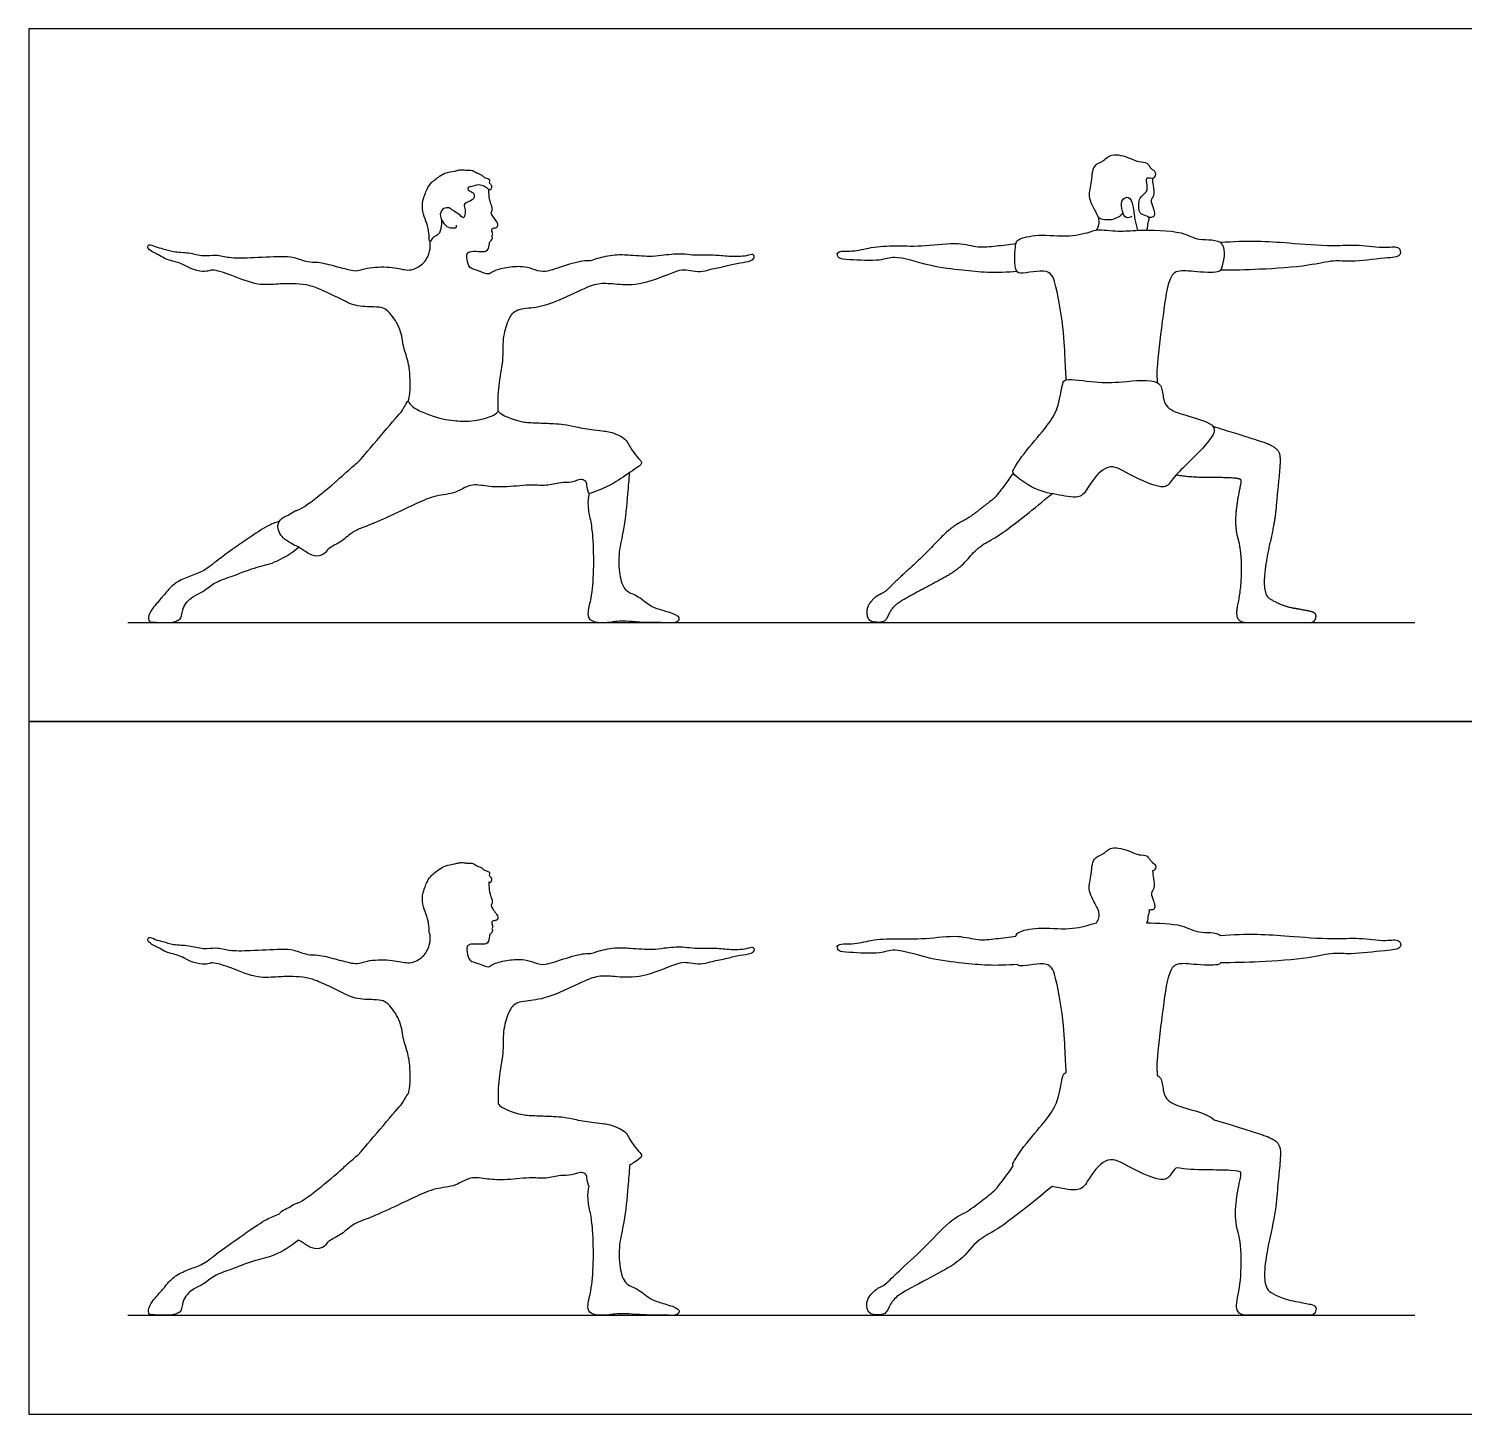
# Model space of a CAD drawing. Header units: millimetres. Extents: x 0.3 to 34.9, y 0.2 to 32.
# Drawn here: x 11.34 to 15.76, y 6.242 to 10.509 of the extents above; entities that cross this region are included whole.
import ezdxf

# ---------------------------------------------------------------- set-up
doc = ezdxf.new("R2010")
doc.units = ezdxf.units.MM
for name, color, linetype, true_color in [('AG-DIAGRAM', 7, 'Continuous', 0xfecc66), ('AG-OUTLINE', 7, 'Continuous', 0x8000ff), ('AG-PEOPLE', 7, 'Continuous', 0x66ccff), ('X-VPRT', 6, 'Continuous', 0xff00ff)]:
    doc.layers.add(name, color=color, linetype=linetype, true_color=true_color)

msp = doc.modelspace()

# ---------------------------------------------------------------- linework, layer by layer
at = {"layer": 'AG-DIAGRAM'}
for points in [[(11.645, 8.6805), (15.6074, 8.6805)], [(11.645, 6.5469), (15.6074, 6.5469)]]:
    msp.add_lwpolyline(points, dxfattribs=at)
at = {"layer": 'AG-OUTLINE'}
for points, knots in [([(15.0096, 7.6326), (15.0497, 7.6326), (15.1272, 7.6348), (15.2769, 7.6439), (15.3565, 7.6651), (15.4119, 7.657), (15.5096, 7.6708), (15.5689, 7.673), (15.5613, 7.7078), (15.5134, 7.6972), (15.4336, 7.7114), (15.3544, 7.704), (15.2181, 7.7152), (15.1244, 7.7221), (15.0469, 7.7198), (15.0092, 7.7169), (14.9943, 7.7284), (14.9357, 7.7209), (14.8968, 7.7522), (14.8169, 7.7555), (14.7816, 7.7553), (14.7835, 7.7587), (14.7865, 7.7665), (14.7842, 7.7747), (14.791, 7.7881), (14.7901, 7.7929), (14.7883, 7.7946), (14.7894, 7.7947), (14.7913, 7.7954), (14.8056, 7.7948), (14.8079, 7.8086), (14.8036, 7.8233), (14.7925, 7.8477), (14.808, 7.8614), (14.8018, 7.8934), (14.8011, 7.9079), (14.8, 7.9155), (14.8009, 7.9156), (14.8079, 7.9172), (14.8143, 7.9352), (14.7942, 7.9425), (14.786, 7.9652), (14.7565, 7.9631), (14.7321, 7.9774), (14.6724, 7.9945), (14.6492, 7.9646), (14.6135, 7.9573), (14.6124, 7.8965), (14.5979, 7.8537), (14.6272, 7.8105), (14.6309, 7.7978), (14.6337, 7.7951), (14.6357, 7.7875), (14.6361, 7.771), (14.631, 7.7604), (14.628, 7.7556), (14.6215, 7.755), (14.6099, 7.75), (14.5396, 7.7315), (14.4535, 7.7452), (14.3874, 7.7297), (14.3808, 7.72), (14.3795, 7.7142), (14.3592, 7.711), (14.3185, 7.7073), (14.2619, 7.6998), (14.2009, 7.7206), (14.0995, 7.704), (14.0125, 7.7082), (13.9336, 7.7043), (13.8804, 7.6876), (13.8251, 7.6935), (13.8323, 7.6653), (13.8702, 7.665), (13.9623, 7.6577), (14.0059, 7.6802), (14.1153, 7.6423), (14.2137, 7.6317), (14.2917, 7.6232), (14.353, 7.625), (14.3831, 7.6277), (14.3856, 7.6249), (14.4012, 7.6181), (14.4845, 7.6439), (14.5064, 7.576), (14.5285, 7.4412), (14.5312, 7.3418), (14.5335, 7.3094), (14.5343, 7.2943), (14.5276, 7.2927), (14.5216, 7.2817), (14.5125, 7.2116), (14.482, 7.1571), (14.4214, 7.0918), (14.371, 7.0213), (14.3692, 7.0106), (14.3711, 7.0073), (14.3384, 6.9594), (14.3155, 6.9307), (14.2895, 6.9118), (14.2754, 6.901), (14.2451, 6.8765), (14.2276, 6.8653), (14.1877, 6.8448), (14.1639, 6.8251), (14.1088, 6.7665), (14.0818, 6.7399), (14.029, 6.6921), (14.0092, 6.6734), (13.9826, 6.6464), (13.9715, 6.6379), (13.9537, 6.631), (13.9442, 6.6236), (13.924, 6.6011), (13.9195, 6.5881), (13.9218, 6.559), (13.9288, 6.5509), (13.9542, 6.5477), (13.964, 6.548), (13.9777, 6.5526), (13.9837, 6.56), (13.9941, 6.5851), (14.0023, 6.5957), (14.0244, 6.6131), (14.0468, 6.6263), (14.1141, 6.6617), (14.144, 6.6781), (14.1966, 6.7079), (14.2186, 6.7263), (14.2539, 6.7699), (14.2765, 6.7878), (14.3316, 6.8162), (14.3938, 6.8633), (14.4907, 6.9434), (14.4979, 6.942), (14.5276, 6.9368), (14.583, 6.9251), (14.6047, 6.9738), (14.6625, 7.0427), (14.7256, 7.0033), (14.8404, 6.949), (14.8539, 6.9795), (14.8695, 6.9977), (14.8731, 7.0016), (14.9025, 6.9969), (14.9329, 6.9946), (14.9956, 6.9946), (15.0209, 6.9941), (15.0596, 6.9921), (15.07, 6.9899), (15.0729, 6.983), (15.0714, 6.9717), (15.0626, 6.9333), (15.0591, 6.9098), (15.0541, 6.8541), (15.0563, 6.8279), (15.0702, 6.779), (15.0735, 6.7474), (15.0727, 6.6699), (15.0696, 6.6374), (15.0578, 6.5852), (15.0574, 6.5679), (15.0674, 6.5511), (15.077, 6.5469), (15.1053, 6.5469), (15.1205, 6.5469), (15.1531, 6.5469), (15.1794, 6.5469), (15.2519, 6.5469), (15.2744, 6.5469), (15.2921, 6.5469), (15.2979, 6.5498), (15.3033, 6.5614), (15.304, 6.5666), (15.3015, 6.5754), (15.2961, 6.5787), (15.2771, 6.5829), (15.2617, 6.5859), (15.2193, 6.5934), (15.2021, 6.5985), (15.1759, 6.6112), (15.1664, 6.6163), (15.1544, 6.624), (15.15, 6.6326), (15.1442, 6.6594), (15.1443, 6.6792), (15.1502, 6.7316), (15.1561, 6.7641), (15.1736, 6.8414), (15.1792, 6.8748), (15.1841, 6.9313), (15.1864, 6.9558), (15.1908, 6.9974), (15.1925, 7.018), (15.195, 7.0585), (15.1914, 7.0725), (15.1742, 7.0881), (15.161, 7.095), (15.1254, 7.1072), (15.0733, 7.1235), (14.9871, 7.1502), (14.9833, 7.1555), (14.9604, 7.1692), (14.8929, 7.1865), (14.8363, 7.2082), (14.8314, 7.2555), (14.8262, 7.2796), (14.8144, 7.2858), (14.8139, 7.301), (14.8116, 7.3332), (14.8304, 7.4739), (14.8453, 7.5961), (14.8709, 7.6338), (14.9262, 7.627), (14.9975, 7.6233), (15.0075, 7.6291), (15.0096, 7.6326)], [0, 0, 0, 0, 0.589672, 1.248569, 1.727178, 2.124888, 2.671806, 3.048741, 3.278986, 3.62519, 4.109933, 4.599162, 5.221483, 5.753744, 6.326495, 6.326495, 6.326495, 6.732748, 7.148868, 7.642775, 7.642775, 7.642775, 7.826683, 7.983889, 8.187605, 8.317387, 8.317387, 8.317387, 8.413618, 8.599857, 8.778288, 8.996202, 9.259025, 9.482722, 9.778235, 10.036785, 10.036785, 10.036785, 10.068851, 10.293144, 10.520737, 10.767132, 11.034931, 11.331526, 11.734499, 12.046128, 12.340648, 12.734583, 13.101961, 13.51468, 13.667948, 13.667948, 13.667948, 13.930251, 14.152392, 14.152392, 14.152392, 14.367394, 14.812318, 15.338545, 15.762773, 15.950732, 15.950732, 15.950732, 16.373141, 16.772517, 17.197409, 17.738558, 18.249826, 18.720608, 19.137861, 19.494222, 19.699049, 20.017344, 20.531643, 20.90484, 21.466591, 22.012425, 22.486728, 22.99954, 22.99954, 22.99954, 23.132777, 23.612101, 24.013467, 24.656441, 25.194785, 25.557289, 25.557289, 25.557289, 25.773902, 26.213823, 26.644808, 27.168723, 27.662014, 27.820396, 27.820396, 27.820396, 28.041747, 28.041747, 28.263097, 28.263097, 28.484447, 28.484447, 28.705798, 28.705798, 28.927148, 28.927148, 29.148498, 29.148498, 29.369848, 29.369848, 29.591199, 29.591199, 29.812549, 29.812549, 30.033899, 30.033899, 30.25525, 30.25525, 30.4766, 30.4766, 30.69795, 30.69795, 30.919301, 30.919301, 31.140651, 31.140651, 31.362001, 31.362001, 31.583352, 31.583352, 31.804702, 31.804702, 31.804702, 31.944208, 32.375716, 32.746983, 33.216017, 33.662469, 34.235031, 34.567459, 34.654089, 34.654089, 34.654089, 34.834637, 34.834637, 35.015185, 35.015185, 35.195733, 35.195733, 35.376281, 35.376281, 35.556829, 35.556829, 35.737377, 35.737377, 35.917925, 35.917925, 36.098473, 36.098473, 36.279021, 36.279021, 36.459569, 36.459569, 36.640117, 36.640117, 36.820665, 36.820665, 37.001213, 37.001213, 37.181761, 37.181761, 37.362308, 37.362308, 37.542856, 37.542856, 37.723404, 37.723404, 37.903952, 37.903952, 38.0845, 38.0845, 38.265048, 38.265048, 38.445596, 38.445596, 38.626144, 38.626144, 38.806692, 38.806692, 38.98724, 38.98724, 39.167788, 39.167788, 39.348336, 39.348336, 39.528884, 39.528884, 39.709432, 39.709432, 39.709432, 39.916148, 40.395057, 40.799011, 41.14959, 41.464732, 41.464732, 41.464732, 41.82839, 42.473267, 43.078275, 43.397131, 43.793451, 44.252564, 44.406571, 44.406571, 44.406571, 44.406571]), ([(12.786, 7.1977), (12.7851, 7.2238), (12.7851, 7.2763), (12.803, 7.3531), (12.7986, 7.4196), (12.8149, 7.4767), (12.8371, 7.5139), (12.8967, 7.5151), (12.9633, 7.5333), (13.0498, 7.5768), (13.0981, 7.5948), (13.1543, 7.5885), (13.2295, 7.5846), (13.327, 7.6277), (13.3566, 7.6349), (13.3849, 7.6293), (13.416, 7.6267), (13.4439, 7.6367), (13.4671, 7.6402), (13.492, 7.6459), (13.5294, 7.6559), (13.5633, 7.6582), (13.5766, 7.671), (13.57, 7.6839), (13.5486, 7.6734), (13.493, 7.6732), (13.45, 7.6795), (13.3825, 7.6765), (13.3545, 7.6836), (13.2948, 7.6786), (13.261, 7.6726), (13.1914, 7.6775), (13.147, 7.6809), (13.0909, 7.6691), (13.0696, 7.6593), (13.0494, 7.6627), (12.9855, 7.6454), (12.9246, 7.6215), (12.8919, 7.6366), (12.8583, 7.6444), (12.812, 7.6415), (12.7687, 7.6302), (12.7563, 7.6157), (12.7273, 7.6316), (12.695, 7.6357), (12.6905, 7.6647), (12.6866, 7.6839), (12.7034, 7.6917), (12.7319, 7.6891), (12.7557, 7.6894), (12.759, 7.7142), (12.7588, 7.7198), (12.768, 7.7276), (12.7691, 7.7327), (12.765, 7.7369), (12.7687, 7.7415), (12.7689, 7.746), (12.7662, 7.7517), (12.7651, 7.7587), (12.7709, 7.7629), (12.7814, 7.7619), (12.785, 7.7696), (12.7843, 7.778), (12.7736, 7.7912), (12.7647, 7.8041), (12.7637, 7.8119), (12.7688, 7.8168), (12.7659, 7.8294), (12.7597, 7.8442), (12.7568, 7.8672), (12.7563, 7.878), (12.7563, 7.8812), (12.7582, 7.88), (12.7629, 7.878), (12.7663, 7.8895), (12.7634, 7.8953), (12.7563, 7.9024), (12.7615, 7.9118), (12.7454, 7.9164), (12.7384, 7.9213), (12.7313, 7.9282), (12.7186, 7.9304), (12.7085, 7.9409), (12.6922, 7.9387), (12.6771, 7.9415), (12.6636, 7.9408), (12.6518, 7.9366), (12.6225, 7.9326), (12.6051, 7.9218), (12.5754, 7.8994), (12.5647, 7.878), (12.5499, 7.8396), (12.5538, 7.8046), (12.5667, 7.7769), (12.5732, 7.7465), (12.5729, 7.7288), (12.5745, 7.7204), (12.5757, 7.7204), (12.5769, 7.7105), (12.5764, 7.6899), (12.5601, 7.6524), (12.5241, 7.6327), (12.5009, 7.6315), (12.4508, 7.6442), (12.3844, 7.6407), (12.3529, 7.6283), (12.3268, 7.6331), (12.284, 7.6441), (12.2306, 7.6589), (12.1986, 7.6552), (12.1552, 7.6743), (12.1148, 7.6751), (12.0222, 7.6703), (11.959, 7.6687), (11.9173, 7.6815), (11.877, 7.673), (11.8331, 7.6879), (11.7867, 7.6868), (11.7541, 7.6984), (11.7312, 7.703), (11.7106, 7.7145), (11.7036, 7.7016), (11.7195, 7.6875), (11.744, 7.6779), (11.7626, 7.6639), (11.8074, 7.6556), (11.8375, 7.6353), (11.8742, 7.6264), (11.8966, 7.6298), (11.9077, 7.6352), (11.9703, 7.6152), (12.0433, 7.5833), (12.1076, 7.5899), (12.1521, 7.5906), (12.1959, 7.5881), (12.234, 7.5753), (12.2991, 7.5446), (12.3435, 7.52), (12.4018, 7.5192), (12.4325, 7.5173), (12.4543, 7.5005), (12.4887, 7.4499), (12.492, 7.3951), (12.5112, 7.3477), (12.5148, 7.2993), (12.5151, 7.2531), (12.5107, 7.2367), (12.5084, 7.2288), (12.5074, 7.2288), (12.5033, 7.2232), (12.4979, 7.2128), (12.4877, 7.1958), (12.4766, 7.185), (12.3668, 7.0547), (12.3572, 7.0438), (12.3181, 7.0102), (12.3009, 6.9929), (12.1822, 6.8916), (12.1622, 6.8927), (12.1391, 6.8768), (12.1218, 6.8709), (12.114, 6.8623), (12.1119, 6.859), (12.0986, 6.8542), (12.0703, 6.843), (12.0127, 6.8036), (11.9236, 6.7418), (11.8827, 6.7058), (11.8403, 6.6912), (11.7993, 6.6751), (11.7713, 6.6505), (11.7581, 6.6325), (11.733, 6.6044), (11.7072, 6.5731), (11.7096, 6.5477), (11.7242, 6.5484), (11.744, 6.5467), (11.7822, 6.5467), (11.7973, 6.5523), (11.8127, 6.5596), (11.8123, 6.5994), (11.8493, 6.6309), (11.8772, 6.6404), (11.9124, 6.6717), (11.961, 6.6865), (12.0363, 6.7178), (12.0958, 6.7276), (12.1481, 6.7599), (12.1709, 6.7788), (12.1817, 6.7727), (12.1982, 6.7603), (12.2259, 6.7473), (12.2542, 6.7589), (12.2598, 6.7756), (12.3013, 6.7928), (12.3323, 6.8235), (12.366, 6.8393), (12.3936, 6.8478), (12.4692, 6.8823), (12.5341, 6.9134), (12.5912, 6.9394), (12.6546, 6.9427), (12.6991, 6.9763), (12.7545, 6.9649), (12.8121, 6.963), (12.8893, 6.9731), (12.932, 6.966), (12.9777, 6.9798), (13.0108, 6.9761), (13.0384, 6.9903), (13.0527, 6.9838), (13.0575, 6.9782), (13.0595, 6.9696), (13.062, 6.9487), (13.0645, 6.9452), (13.0653, 6.9449), (13.0627, 6.932), (13.0599, 6.9041), (13.0703, 6.8613), (13.0777, 6.8086), (13.08, 6.7091), (13.0736, 6.6252), (13.0604, 6.5825), (13.0628, 6.5505), (13.1126, 6.5443), (13.1584, 6.5553), (13.2416, 6.5461), (13.2961, 6.5485), (13.3363, 6.5447), (13.3465, 6.5615), (13.3292, 6.5729), (13.2866, 6.5859), (13.2523, 6.5956), (13.2137, 6.6321), (13.1741, 6.6407), (13.158, 6.6961), (13.1563, 6.7657), (13.1748, 6.833), (13.1851, 6.9402), (13.1886, 6.987), (13.1898, 7.0083), (13.1951, 7.012), (13.2118, 7.0237), (13.2338, 7.0362), (13.2167, 7.0529), (13.199, 7.0747), (13.1873, 7.0954), (13.1758, 7.1172), (13.1339, 7.1337), (13.1129, 7.1369), (13.0786, 7.1399), (13.0259, 7.1489), (12.9879, 7.158), (12.955, 7.1597), (12.8948, 7.162), (12.8469, 7.1638), (12.7888, 7.1885), (12.7869, 7.1983), (12.786, 7.1977)], [0.008005, 0.008005, 0.008005, 0.008005, 0.490303, 0.977531, 1.426767, 1.846246, 2.185154, 2.586824, 3.055029, 3.594708, 3.985686, 4.383809, 4.870555, 5.431886, 5.730971, 6.016369, 6.323827, 6.620855, 6.88402, 7.160102, 7.506376, 7.828326, 8.03873, 8.202066, 8.44681, 8.853626, 9.234505, 9.673276, 9.980469, 10.391077, 10.727748, 11.175391, 11.558875, 11.967957, 12.225101, 12.45951, 12.906977, 13.352372, 13.66628, 13.983708, 14.364384, 14.727338, 14.941717, 15.241437, 15.544215, 15.82431, 16.053592, 16.263063, 16.563646, 16.813553, 17.063332, 17.196818, 17.379464, 17.497833, 17.616858, 17.739689, 17.853427, 17.992083, 18.131187, 18.266134, 18.43729, 18.581885, 18.735834, 18.963152, 19.183573, 19.325935, 19.459791, 19.64546, 19.87176, 20.156342, 20.281555, 20.281555, 20.281555, 20.391496, 20.562833, 20.706323, 20.869965, 21.018584, 21.222139, 21.389992, 21.557246, 21.750672, 21.952825, 22.168631, 22.386484, 22.582459, 22.778263, 23.070129, 23.327437, 23.653335, 23.926378, 24.273092, 24.596329, 24.901102, 25.205717, 25.446256, 25.585823, 25.585823, 25.585823, 25.886349, 26.232383, 26.572256, 26.830801, 27.223623, 27.676103, 27.98798, 28.258948, 28.628409, 29.036179, 29.347905, 29.710079, 30.06494, 30.593609, 31.037318, 31.389622, 31.733658, 32.105288, 32.480317, 32.799557, 33.07217, 33.317374, 33.477484, 33.714579, 33.998466, 34.263622, 34.627264, 34.965217, 35.299824, 35.551016, 35.730347, 36.159801, 36.665343, 37.099169, 37.466571, 37.821411, 38.172435, 38.634955, 39.034577, 39.447421, 39.744536, 40.021779, 40.443929, 40.853596, 41.241975, 41.628104, 41.99764, 42.270495, 42.270495, 42.270495, 42.407716, 42.605303, 42.845839, 43.070559, 45.809321, 46.032695, 46.416111, 46.702983, 48.619069, 48.859388, 49.147451, 49.406009, 49.531175, 49.531175, 49.531175, 49.889971, 50.35254, 50.928827, 51.334239, 51.694179, 52.061281, 52.389736, 52.647397, 52.987056, 53.339365, 53.560026, 53.743942, 54.000129, 54.337792, 54.561002, 54.763698, 55.092785, 55.464689, 55.765385, 56.12923, 56.52616, 57.01597, 57.458163, 57.93833, 57.93833, 57.93833, 58.250162, 58.547916, 58.830251, 59.049049, 59.405308, 59.777857, 60.101732, 60.397417, 60.891163, 61.371572, 61.840164, 62.273414, 62.667185, 63.064085, 63.489899, 63.970786, 64.334786, 64.704747, 65.024041, 65.319725, 65.522004, 65.66552, 65.82522, 66.169168, 66.242581, 66.242581, 66.242581, 66.572864, 66.935199, 67.335405, 67.889134, 68.397797, 68.749492, 69.019836, 69.373701, 69.764064, 70.261872, 70.683299, 71.013968, 71.213141, 71.436388, 71.804137, 72.143044, 72.535334, 72.868036, 73.262443, 73.719592, 74.184757, 74.760005, 75.179261, 75.179261, 75.179261, 75.309786, 75.605254, 75.831586, 76.128395, 76.40344, 76.66193, 77.172365, 77.424359, 77.744837, 78.151006, 78.491328, 78.809294, 79.237316, 79.778736, 81.046131, 81.185344, 81.185344, 81.185344, 81.185344])]:
    msp.add_open_spline(points, degree=3, knots=knots, dxfattribs=at)
at = {"layer": 'AG-PEOPLE'}
for points, knots in [([(14.7816, 9.8889), (14.7835, 9.8923), (14.7865, 9.9001), (14.7842, 9.9083), (14.7911, 9.922), (14.7893, 9.9302), (14.7679, 9.936), (14.7577, 9.9445), (14.7548, 9.9926), (14.7876, 10.0047), (14.7818, 10.0331), (14.7798, 10.0556), (14.8053, 10.0433), (14.8143, 10.0688), (14.7942, 10.0761), (14.786, 10.0988), (14.7565, 10.0967), (14.7321, 10.111), (14.6724, 10.1281), (14.6492, 10.0982), (14.6135, 10.0909), (14.6124, 10.0301), (14.5979, 9.9873), (14.6292, 9.9411), (14.6329, 9.9225), (14.6696, 9.9195), (14.6857, 9.9257), (14.6978, 9.9291), (14.7057, 9.938), (14.7087, 9.9428)], [0, 0, 0, 0, 0.183908, 0.341114, 0.54483, 0.684904, 0.925811, 1.121907, 1.468024, 1.754973, 2.031426, 2.242844, 2.475189, 2.699483, 2.927076, 3.17347, 3.441269, 3.737865, 4.140838, 4.452467, 4.746986, 5.140921, 5.5083, 5.921018, 6.137329, 6.455328, 6.455328, 6.683484, 6.90539, 6.90539, 6.90539, 6.90539]), ([(12.6106, 9.9223), (12.6112, 9.9169), (12.6114, 9.9061), (12.6085, 9.8929), (12.606, 9.8804), (12.5947, 9.8709), (12.5834, 9.8671), (12.5754, 9.8495), (12.5729, 9.8624), (12.5732, 9.8801), (12.5667, 9.9105), (12.5538, 9.9382), (12.5499, 9.9732), (12.5647, 10.0116), (12.5754, 10.033), (12.6051, 10.0554), (12.6225, 10.0662), (12.6518, 10.0702), (12.6636, 10.0744), (12.6771, 10.0751), (12.6922, 10.0723), (12.7085, 10.0745), (12.7186, 10.064), (12.7313, 10.0618), (12.7384, 10.0549), (12.7454, 10.05), (12.7615, 10.0454), (12.7563, 10.036), (12.7634, 10.0289), (12.7663, 10.0231), (12.7625, 10.0103), (12.753, 10.0169), (12.7441, 10.0242), (12.725, 10.0309), (12.7054, 10.0223), (12.6911, 10.0222), (12.693, 10.0092), (12.7099, 10.0059), (12.7133, 9.9932), (12.7082, 9.9798), (12.6769, 9.9724), (12.6842, 9.9556), (12.6844, 9.9379), (12.6791, 9.923), (12.6689, 9.9353), (12.6536, 9.945), (12.6465, 9.9494), (12.6429, 9.9515)], [0, 0, 0, 0, 0.221038, 0.423258, 0.615934, 0.818733, 1.017053, 1.217214, 1.360257, 1.600796, 1.905411, 2.210184, 2.533421, 2.880135, 3.153179, 3.479076, 3.736384, 4.02825, 4.224055, 4.420029, 4.637882, 4.853688, 5.055841, 5.249268, 5.416522, 5.584374, 5.78793, 5.936549, 6.10019, 6.24368, 6.415017, 6.571653, 6.764203, 7.003429, 7.260293, 7.44587, 7.60449, 7.821396, 8.003718, 8.201264, 8.484915, 8.686685, 8.928572, 9.107611, 9.293112, 9.53406, 9.728436, 9.728436, 9.728436, 9.728436]), ([(14.7883, 9.9282), (14.7894, 9.9283), (14.7913, 9.929), (14.8056, 9.9284), (14.8079, 9.9422), (14.8036, 9.9569), (14.7925, 9.9813), (14.808, 9.995), (14.8018, 10.027), (14.8011, 10.0415), (14.8, 10.0491)], [0, 0, 0, 0, 0.096231, 0.282471, 0.460901, 0.678816, 0.941638, 1.165335, 1.460848, 1.719398, 1.719398, 1.719398, 1.719398]), ([(12.786, 9.3313), (12.7851, 9.3574), (12.7851, 9.4099), (12.803, 9.4867), (12.7986, 9.5532), (12.8149, 9.6103), (12.8371, 9.6475), (12.8967, 9.6487), (12.9633, 9.6669), (13.0498, 9.7104), (13.0981, 9.7284), (13.1543, 9.7221), (13.2295, 9.7182), (13.327, 9.7613), (13.3566, 9.7685), (13.3849, 9.7629), (13.416, 9.7603), (13.4439, 9.7703), (13.4671, 9.7738), (13.492, 9.7795), (13.5294, 9.7895), (13.5633, 9.7918), (13.5766, 9.8046), (13.57, 9.8175), (13.5486, 9.807), (13.493, 9.8068), (13.45, 9.8131), (13.3825, 9.8101), (13.3545, 9.8172), (13.2948, 9.8122), (13.261, 9.8062), (13.1914, 9.8111), (13.147, 9.8145), (13.0909, 9.8027), (13.0696, 9.7929), (13.0494, 9.7963), (12.9855, 9.779), (12.9246, 9.7551), (12.8919, 9.7702), (12.8583, 9.778), (12.812, 9.7751), (12.7687, 9.7638), (12.7563, 9.7493), (12.7273, 9.7652), (12.695, 9.7693), (12.6905, 9.7983), (12.6866, 9.8175), (12.7034, 9.8253), (12.7319, 9.8227), (12.7557, 9.823), (12.759, 9.8478), (12.7588, 9.8534), (12.768, 9.8612), (12.7691, 9.8663), (12.765, 9.8705), (12.7687, 9.8751), (12.7689, 9.8796), (12.7662, 9.8853), (12.7651, 9.8923), (12.7709, 9.8965), (12.7814, 9.8955), (12.785, 9.9032), (12.7843, 9.9116), (12.7736, 9.9248), (12.7647, 9.9377), (12.7637, 9.9455), (12.7688, 9.9504), (12.7659, 9.963), (12.7597, 9.9778), (12.7568, 10.0008), (12.7563, 10.0116), (12.7563, 10.0148)], [0.008005, 0.008005, 0.008005, 0.008005, 0.490303, 0.977531, 1.426767, 1.846246, 2.185154, 2.586824, 3.055029, 3.594708, 3.985686, 4.383809, 4.870555, 5.431886, 5.730971, 6.016369, 6.323827, 6.620855, 6.88402, 7.160102, 7.506376, 7.828326, 8.03873, 8.202066, 8.44681, 8.853626, 9.234505, 9.673276, 9.980469, 10.391077, 10.727748, 11.175391, 11.558875, 11.967957, 12.225101, 12.45951, 12.906977, 13.352372, 13.66628, 13.983708, 14.364384, 14.727338, 14.941717, 15.241437, 15.544215, 15.82431, 16.053592, 16.263063, 16.563646, 16.813553, 17.063332, 17.196818, 17.379464, 17.497833, 17.616858, 17.739689, 17.853427, 17.992083, 18.131187, 18.266134, 18.43729, 18.581885, 18.735834, 18.963152, 19.183573, 19.325935, 19.459791, 19.64546, 19.87176, 20.156342, 20.281555, 20.281555, 20.281555, 20.281555]), ([(14.7367, 9.9312), (14.7314, 9.9283), (14.7161, 9.923), (14.7061, 9.9474), (14.7005, 9.9812), (14.7292, 9.9975), (14.7415, 9.961), (14.7446, 9.9222), (14.7507, 9.8994), (14.7538, 9.8882)], [0, 0, 0, 0, 0.228057, 0.482584, 0.791683, 1.036521, 1.331386, 1.678659, 1.996344, 1.996344, 1.996344, 1.996344]), ([(12.6429, 9.9515), (12.6397, 9.9547), (12.6314, 9.9606), (12.6118, 9.9542), (12.6024, 9.9312), (12.6254, 9.8961), (12.645, 9.8954), (12.6571, 9.8957), (12.6576, 9.9016), (12.6576, 9.9038)], [0, 0, 0, 0, 0.201839, 0.432351, 0.687365, 1.025056, 1.263476, 1.436858, 1.577327, 1.577327, 1.577327, 1.577327]), ([(14.628, 9.8892), (14.631, 9.894), (14.6361, 9.9046), (14.6357, 9.9211), (14.6337, 9.9287)], [0, 0, 0, 0, 0.2221413, 0.4844445, 0.4844445, 0.4844445, 0.4844445]), ([(14.5343, 9.4279), (14.5335, 9.443), (14.5312, 9.4754), (14.5285, 9.5748), (14.5064, 9.7096), (14.4845, 9.7775), (14.3916, 9.7487), (14.3741, 9.7702), (14.3765, 9.8449), (14.3851, 9.8627), (14.4535, 9.8788), (14.5396, 9.8651), (14.6114, 9.884), (14.6292, 9.8921), (14.7005, 9.8836), (14.7539, 9.8901), (14.8932, 9.8887), (14.937, 9.8534), (15.0351, 9.868), (15.0143, 9.7691), (15.002, 9.7566), (14.9262, 9.7606), (14.8709, 9.7674), (14.8453, 9.7297), (14.8304, 9.6075), (14.8116, 9.4668), (14.8139, 9.4346), (14.8144, 9.4194)], [0, 0, 0, 0, 0.362504, 0.900847, 1.543821, 1.945188, 2.424512, 2.675165, 3.130865, 3.359522, 3.78375, 4.309976, 4.754901, 4.99445, 5.425958, 5.852502, 6.468032, 6.884153, 7.336209, 7.79993, 8.017854, 8.476967, 8.873287, 9.192143, 9.797151, 10.442028, 10.805686, 10.805686, 10.805686, 10.805686]), ([(12.5084, 9.3624), (12.5107, 9.3703), (12.5151, 9.3867), (12.5148, 9.4329), (12.5112, 9.4813), (12.492, 9.5287), (12.4887, 9.5835), (12.4543, 9.6341), (12.4325, 9.6509), (12.4018, 9.6528), (12.3435, 9.6536), (12.2991, 9.6782), (12.234, 9.7089), (12.1959, 9.7217), (12.1521, 9.7242), (12.1076, 9.7235), (12.0433, 9.7169), (11.9703, 9.7488), (11.9077, 9.7688), (11.8966, 9.7634), (11.8742, 9.76), (11.8375, 9.7689), (11.8074, 9.7892), (11.7626, 9.7975), (11.744, 9.8115), (11.7195, 9.8211), (11.7036, 9.8352), (11.7106, 9.8481), (11.7312, 9.8366), (11.7541, 9.832), (11.7867, 9.8204), (11.8331, 9.8215), (11.877, 9.8066), (11.9173, 9.8151), (11.959, 9.8023), (12.0222, 9.8039), (12.1148, 9.8087), (12.1552, 9.8079), (12.1986, 9.7888), (12.2306, 9.7925), (12.284, 9.7777), (12.3268, 9.7667), (12.3529, 9.7619), (12.3844, 9.7743), (12.4508, 9.7778), (12.5009, 9.7651), (12.5241, 9.7663), (12.5601, 9.786), (12.5764, 9.8235), (12.5769, 9.8441), (12.5757, 9.854)], [0, 0, 0, 0, 0.272856, 0.642391, 1.02852, 1.4169, 1.826567, 2.248716, 2.52596, 2.823075, 3.235918, 3.63554, 4.098061, 4.449084, 4.803924, 5.171327, 5.605152, 6.110694, 6.540148, 6.71948, 6.970672, 7.305279, 7.643231, 8.006873, 8.272029, 8.555917, 8.793012, 8.953122, 9.198325, 9.470939, 9.790179, 10.165207, 10.536837, 10.880874, 11.233178, 11.676887, 12.205555, 12.560417, 12.92259, 13.234317, 13.642087, 14.011548, 14.282515, 14.594392, 15.046872, 15.439694, 15.69824, 16.038113, 16.384146, 16.684673, 16.684673, 16.684673, 16.684673]), ([(14.3831, 9.7613), (14.353, 9.7586), (14.2917, 9.7568), (14.2137, 9.7653), (14.1153, 9.7759), (14.0059, 9.8138), (13.9623, 9.7913), (13.8702, 9.7986), (13.8323, 9.7989), (13.8251, 9.8271), (13.8804, 9.8212), (13.9336, 9.8379), (14.0125, 9.8418), (14.0995, 9.8376), (14.2009, 9.8542), (14.2619, 9.8334), (14.3185, 9.8409), (14.3592, 9.8446), (14.3795, 9.8478)], [0, 0, 0, 0, 0.512812, 0.987114, 1.532949, 2.094699, 2.467896, 2.982196, 3.300491, 3.505317, 3.861678, 4.278931, 4.749714, 5.260981, 5.80213, 6.227022, 6.626399, 7.048807, 7.048807, 7.048807, 7.048807]), ([(15.0096, 9.7662), (15.0497, 9.7662), (15.1272, 9.7684), (15.2769, 9.7775), (15.3565, 9.7987), (15.4119, 9.7906), (15.5096, 9.8044), (15.5689, 9.8066), (15.5613, 9.8414), (15.5134, 9.8308), (15.4336, 9.845), (15.3544, 9.8376), (15.2181, 9.8488), (15.1244, 9.8557), (15.0469, 9.8534), (15.0092, 9.8505)], [0, 0, 0, 0, 0.589672, 1.248569, 1.727178, 2.124888, 2.671806, 3.048741, 3.278986, 3.62519, 4.109933, 4.599162, 5.221483, 5.753744, 6.326495, 6.326495, 6.326495, 6.326495]), ([(14.5343, 9.4279), (14.5276, 9.4263), (14.5216, 9.4153), (14.5125, 9.3452), (14.482, 9.2907), (14.4214, 9.2254), (14.3698, 9.1532), (14.3687, 9.1364), (14.4412, 9.0843), (14.508, 9.0746), (14.583, 9.0587), (14.6047, 9.1074), (14.6625, 9.1763), (14.7256, 9.1369), (14.8404, 9.0826), (14.8612, 9.1293), (14.9544, 9.2121), (15.0023, 9.2762), (14.9661, 9.3013), (14.8929, 9.3201), (14.8363, 9.3418), (14.8314, 9.3891), (14.8218, 9.4333), (14.6998, 9.4204), (14.6317, 9.4173), (14.5499, 9.4316), (14.5343, 9.4279)], [0, 0, 0, 0, 0.216614, 0.656534, 1.087519, 1.611434, 2.104726, 2.29231, 2.77353, 3.24662, 3.678127, 4.049394, 4.518428, 4.96488, 5.537442, 5.86987, 6.485067, 6.929555, 7.228176, 7.707085, 8.111039, 8.461617, 8.77676, 9.332171, 9.828052, 10.335268, 10.335268, 10.335268, 10.335268]), ([(12.6491, 9.3024), (12.6372, 9.3035), (12.6155, 9.3062), (12.5345, 9.3315), (12.5106, 9.3563), (12.5087, 9.3643), (12.5033, 9.3568), (12.4979, 9.3464), (12.4877, 9.3294), (12.4766, 9.3186), (12.3668, 9.1883), (12.3572, 9.1774), (12.3181, 9.1438), (12.3009, 9.1265), (12.1822, 9.0252), (12.1622, 9.0263), (12.1391, 9.0104), (12.118, 9.0032), (12.1017, 8.9786), (12.1203, 8.9352), (12.1701, 8.9151), (12.1978, 8.8941), (12.2259, 8.8809), (12.2542, 8.8925), (12.2598, 8.9092), (12.3013, 8.9264), (12.3323, 8.9571), (12.366, 8.9729), (12.3936, 8.9814), (12.4692, 9.0159), (12.5341, 9.047), (12.5912, 9.073), (12.6546, 9.0763), (12.6991, 9.1099), (12.7545, 9.0985), (12.8121, 9.0966), (12.8893, 9.1067), (12.932, 9.0996), (12.9777, 9.1134), (13.0108, 9.1097), (13.0384, 9.1239), (13.0527, 9.1174), (13.0575, 9.1118), (13.0595, 9.1032), (13.0621, 9.081), (13.0669, 9.0764), (13.1016, 9.0902), (13.1501, 9.112), (13.201, 9.1511), (13.2338, 9.1698), (13.2167, 9.1865), (13.199, 9.2083), (13.1873, 9.229), (13.1758, 9.2508), (13.1339, 9.2673), (13.1129, 9.2705), (13.0786, 9.2735), (13.0259, 9.2825), (12.9879, 9.2916), (12.955, 9.2933), (12.8948, 9.2956), (12.8469, 9.2974), (12.7886, 9.3222), (12.7867, 9.333), (12.7793, 9.3231), (12.7569, 9.3118), (12.7046, 9.2982), (12.6641, 9.3011), (12.6491, 9.3024)], [0, 0, 0, 0, 0.325345, 0.831041, 1.144629, 1.25802, 1.39524, 1.592827, 1.833364, 2.058084, 4.796845, 5.02022, 5.403635, 5.690507, 7.606593, 7.846912, 8.134976, 8.393534, 8.667442, 9.021425, 9.421569, 9.748279, 10.046033, 10.328368, 10.547165, 10.903425, 11.275974, 11.599849, 11.895533, 12.38928, 12.869689, 13.338281, 13.771531, 14.165302, 14.562201, 14.988015, 15.468903, 15.832903, 16.202863, 16.522158, 16.817841, 17.02012, 17.163636, 17.323336, 17.667285, 17.77686, 18.087596, 18.504804, 18.956634, 19.252102, 19.478434, 19.775244, 20.050289, 20.308779, 20.819213, 21.071207, 21.391685, 21.797854, 22.138177, 22.456143, 22.884165, 23.425585, 24.69298, 24.840357, 24.990338, 25.264345, 25.673365, 26.081102, 26.081102, 26.081102, 26.081102]), ([(13.0653, 9.0785), (13.0627, 9.0656), (13.0599, 9.0377), (13.0703, 8.9949), (13.0777, 8.9422), (13.08, 8.8427), (13.0736, 8.7588), (13.0604, 8.7161), (13.0628, 8.6841), (13.1126, 8.6779), (13.1584, 8.6889), (13.2416, 8.6797), (13.2961, 8.6821), (13.3363, 8.6783), (13.3465, 8.6951), (13.3292, 8.7065), (13.2866, 8.7195), (13.2523, 8.7292), (13.2137, 8.7657), (13.1741, 8.7743), (13.158, 8.8297), (13.1563, 8.8993), (13.1748, 8.9666), (13.1851, 9.0738), (13.1886, 9.1206), (13.1898, 9.1419)], [0.030463, 0.030463, 0.030463, 0.030463, 0.360746, 0.723081, 1.123287, 1.677016, 2.185679, 2.537374, 2.807718, 3.161583, 3.551946, 4.049754, 4.471181, 4.80185, 5.001023, 5.22427, 5.592019, 5.930927, 6.323216, 6.655918, 7.050325, 7.507474, 7.972639, 8.547888, 8.967143, 8.967143, 8.967143, 8.967143]), ([(12.1119, 8.9926), (12.0986, 8.9878), (12.0703, 8.9766), (12.0127, 8.9372), (11.9236, 8.8754), (11.8827, 8.8394), (11.8403, 8.8248), (11.7993, 8.8087), (11.7713, 8.7841), (11.7581, 8.7661), (11.733, 8.738), (11.7072, 8.7067), (11.7096, 8.6813), (11.7242, 8.682), (11.744, 8.6803), (11.7822, 8.6803), (11.7973, 8.6859), (11.8127, 8.6932), (11.8123, 8.733), (11.8493, 8.7645), (11.8772, 8.774), (11.9124, 8.8053), (11.961, 8.8201), (12.0363, 8.8514), (12.0958, 8.8612), (12.1481, 8.8935), (12.1709, 8.9124)], [0, 0, 0, 0, 0.358796, 0.821364, 1.397652, 1.803064, 2.163004, 2.530106, 2.858561, 3.116222, 3.455881, 3.80819, 4.028851, 4.212767, 4.468954, 4.806617, 5.029826, 5.232522, 5.561609, 5.933514, 6.234209, 6.598055, 6.994985, 7.484795, 7.926988, 8.407155, 8.407155, 8.407155, 8.407155])]:
    msp.add_open_spline(points, degree=3, knots=knots, dxfattribs=at)
for points in [[(14.8731, 9.1352), (14.9172, 9.1282), (15.0112, 9.1282), (15.0693, 9.1253), (15.0737, 9.1149), (15.0604, 9.0573), (15.0528, 8.9738), (15.0737, 8.9003), (15.0725, 8.7841), (15.0549, 8.7058), (15.0699, 8.6805), (15.1124, 8.6805), (15.1613, 8.6805), (15.27, 8.6805), (15.2966, 8.6805), (15.3047, 8.6979), (15.3009, 8.7112), (15.2723, 8.7176), (15.2087, 8.7289), (15.1694, 8.748), (15.1514, 8.7595), (15.1428, 8.7997), (15.1517, 8.8784), (15.178, 8.9943), (15.1853, 9.079), (15.1919, 9.1415), (15.1957, 9.2022), (15.1699, 9.2256), (15.1165, 9.2438), (14.9871, 9.2838)], [(14.3711, 9.1409), (14.322, 9.069), (14.2829, 9.0407), (14.2376, 9.004), (14.1777, 8.9733), (14.095, 8.8854), (14.0158, 8.8137), (13.9759, 8.7733), (13.9493, 8.7628), (13.9189, 8.729), (13.9224, 8.6854), (13.9606, 8.6805), (13.9811, 8.6874), (13.9967, 8.725), (14.03, 8.751), (14.1309, 8.8042), (14.2098, 8.849), (14.2627, 8.9143), (14.3454, 8.9568), (14.4907, 9.077)]]:
    msp.add_open_spline(points, degree=2, dxfattribs=at)
at = {"layer": 'X-VPRT'}
for points in [[(11.3402, 10.5093), (11.3402, 8.3757), (15.9122, 8.3757), (15.9122, 10.5093)], [(11.3402, 8.3757), (11.3402, 6.2421), (15.9122, 6.2421), (15.9122, 8.3757)]]:
    msp.add_lwpolyline(points, close=True, dxfattribs=at)

doc.saveas('drawing.dxf')
